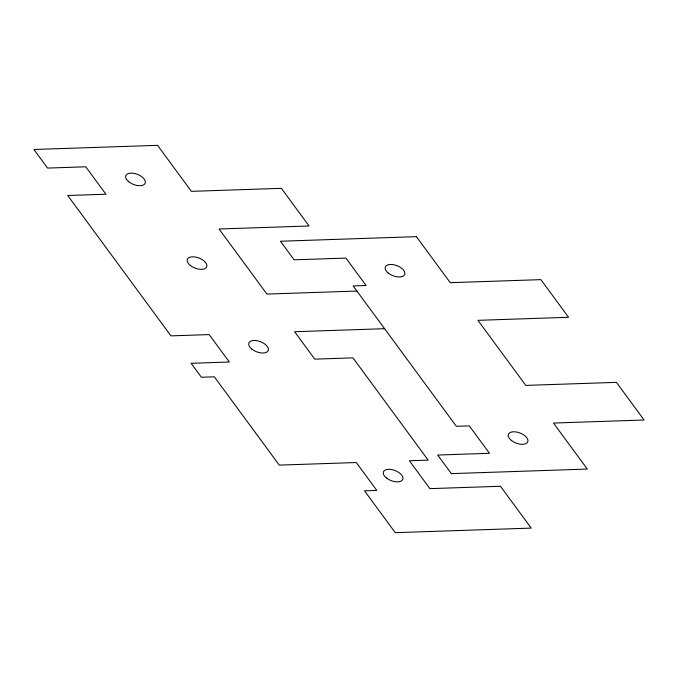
<?xml version="1.0" encoding="UTF-8"?>
<svg xmlns="http://www.w3.org/2000/svg" width="678" height="678" viewBox="0 0 678 678"><rect width="100%" height="100%" fill="white"/><g stroke="black" fill="none" stroke-linecap="round" stroke-linejoin="round"><path stroke-width="1.02" d="M356.899 291.057L266.92 294.074L219.07 229.003L309.049 225.977L281.37 188.331L191.382 191.349L157.55 145.338L33.9 149.482L47.57 168.076L85.767 166.796L105.929 194.222L67.741 195.501L170.958 335.873L209.155 334.593L229.317 362.01L191.12 363.298L201.374 377.239L214.324 376.807L279.268 465.116L356.297 462.532L376.807 490.423L364.51 490.83L395.266 532.662L531.213 528.103L500.457 486.27L429.894 488.635L409.385 460.752L428.157 460.116L352.967 357.865L314.77 359.145L294.608 331.72L384.587 328.703M416.411 236.664L280.463 241.232L294.133 259.818L345.924 258.081L366.095 285.506L353.145 285.938L456.362 426.309L469.312 425.877L489.474 453.302L437.691 455.04L451.362 473.625L587.309 469.066L553.468 423.055L644.1 420.013L616.412 382.358L525.781 385.401L477.931 320.33L568.562 317.287L540.883 279.641L450.251 282.684L416.411 236.664M190.281 265.412A10.382 5.407 21.1 0 0 206.654 266.963A10.382 5.407 21.1 0 0 194.154 256.86A10.382 5.407 21.1 0 0 190.281 265.412M386.35 477.914A10.382 5.407 21.1 0 0 402.724 479.473A10.382 5.407 21.1 0 0 390.223 469.371A10.382 5.407 21.1 0 0 386.35 477.914M251.801 349.077A10.382 5.407 21.1 0 0 268.183 350.628A10.382 5.407 21.1 0 0 255.674 340.526A10.382 5.407 21.1 0 0 251.801 349.077M128.761 181.746A10.382 5.407 21.1 0 0 145.134 183.306A10.382 5.407 21.1 0 0 132.634 173.195A10.382 5.407 21.1 0 0 128.761 181.746M511.314 440.378A10.382 5.407 21.1 0 0 527.696 441.937A10.382 5.407 21.1 0 0 515.187 431.835A10.382 5.407 21.1 0 0 511.314 440.378M388.274 273.056A10.382 5.407 21.1 0 0 404.647 274.607A10.382 5.407 21.1 0 0 392.147 264.505A10.382 5.407 21.1 0 0 388.274 273.056"/></g></svg>
